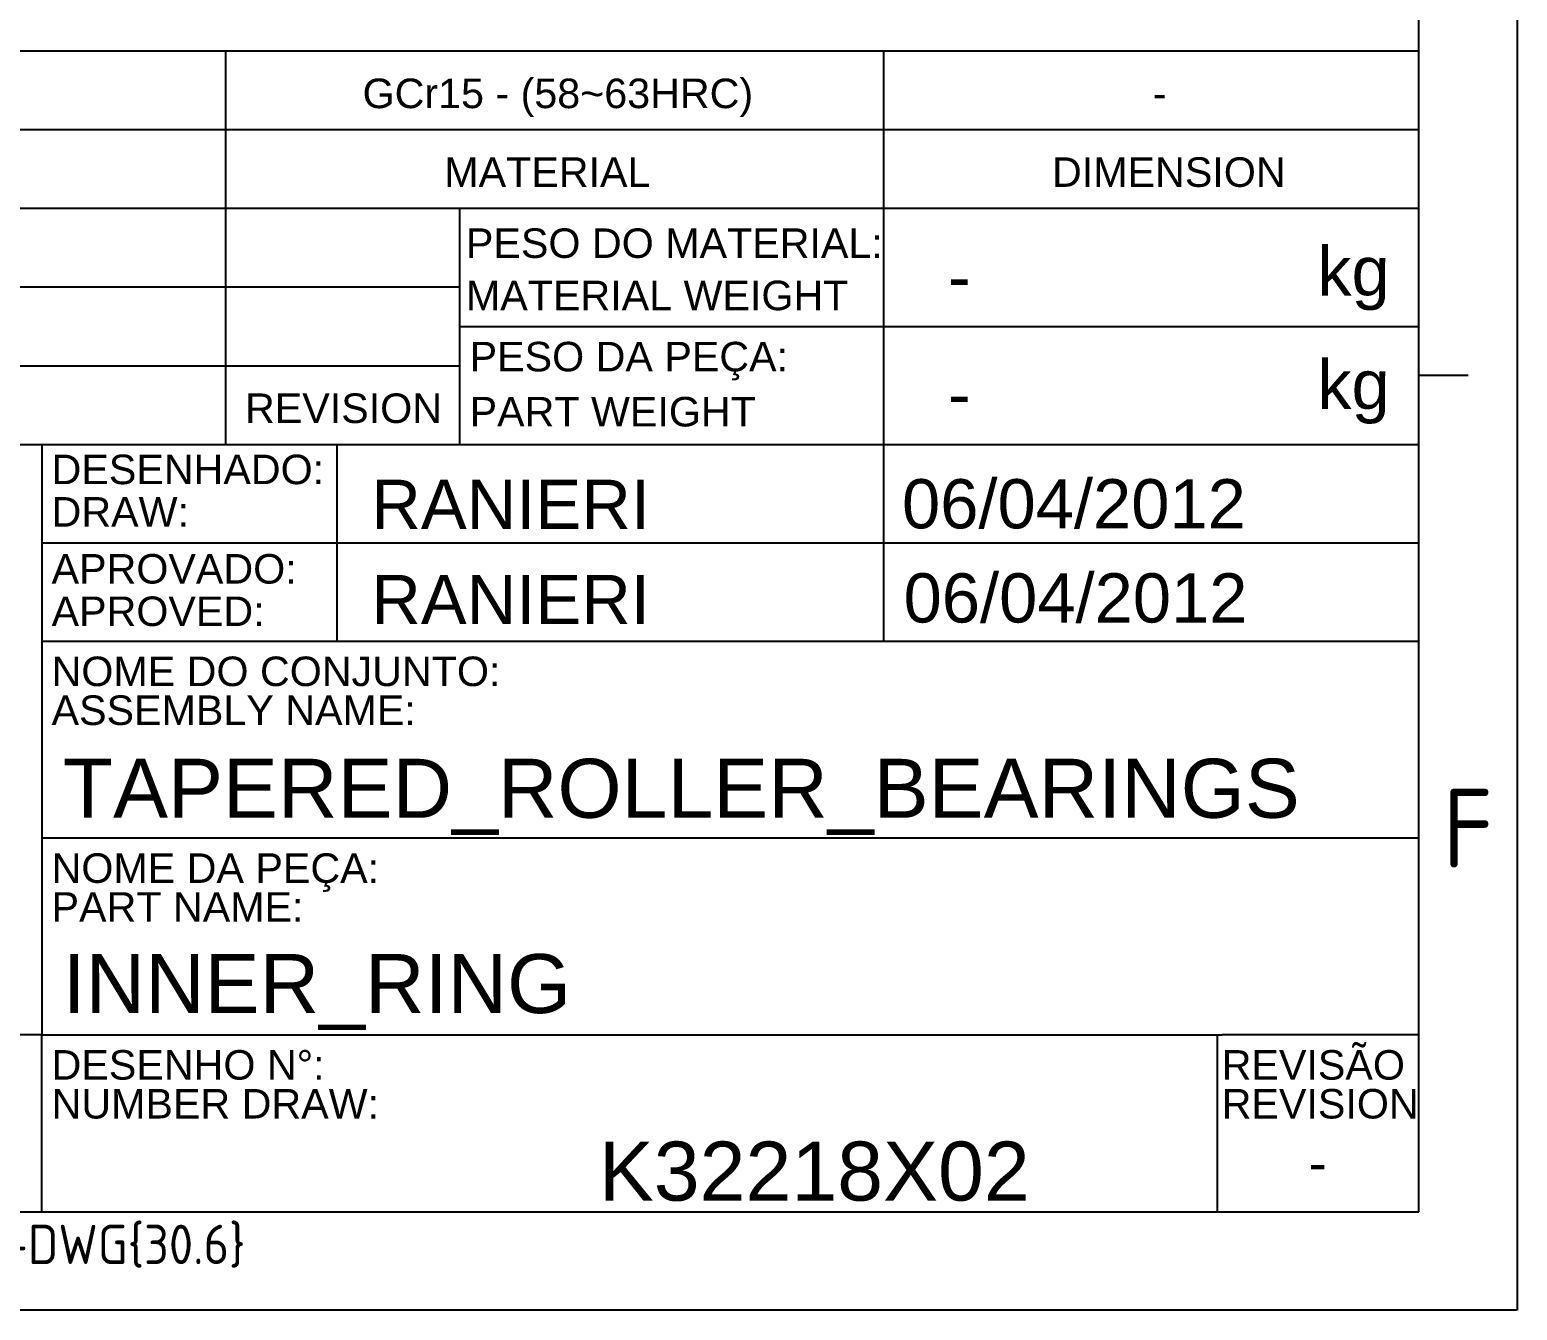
# Model space of a CAD drawing. Header units: millimetres. Extents: x 4980 to 5188, y 1170 to 1461.
# Drawn here: x 5110 to 5188.3, y 1170.2 to 1237.5 of the extents above; entities that cross this region are included whole.
import ezdxf
from ezdxf.enums import TextEntityAlignment as Align

# ---------------------------------------------------------------- set-up
doc = ezdxf.new("R2010")
doc.units = ezdxf.units.MM
doc.styles.add('ACISOTS', font='isocp.shx', dxfattribs={"height": 1})
doc.styles.get("Standard").update_dxf_attribs({"font": 'arial.ttf'})

msp = doc.modelspace()

# ---------------------------------------------------------------- linework, layer by layer
at = {"color": 135, "lineweight": 25}
for p, q in [((5188.2702, 1460.98679), (5188.2702, 1170.15583)), ((5185.68274, 1219.31765), (5183.09528, 1219.31765)), ((5188.2702, 1170.15583), (4980.2381, 1170.15583))]:
    msp.add_line(p, q, dxfattribs=at)
for p, q in [((5183.09528, 1175.33076), (5183.09528, 1455.81186)), ((5000.93781, 1236.39491), (5183.09528, 1236.39491)), ((5000.93781, 1236.39491), (5132.63754, 1236.39491)), ((5120.32611, 1219.83514), (5120.32611, 1236.39491)), ((5154.92382, 1236.39491), (5154.92382, 1215.6952)), ((5000.93781, 1232.25497), (5183.09528, 1232.25497)), ((5000.93781, 1232.25497), (5132.63754, 1232.25497)), ((5000.93781, 1228.11503), (5183.09528, 1228.11503)), ((5000.93781, 1228.11503), (5132.63754, 1228.11503)), ((5120.32611, 1215.6952), (5120.32611, 1228.11503)), ((5132.63754, 1215.6952), (5132.63754, 1228.11503)), ((5154.92382, 1228.11503), (5154.92382, 1221.90511)), ((5183.09528, 1175.33076), (5183.09528, 1228.11503)), ((5132.63754, 1223.97508), (5000.93781, 1223.97508)), ((5132.63754, 1221.90511), (5183.09528, 1221.90511)), ((5000.93781, 1219.83514), (5132.63754, 1219.83514)), ((5000.93781, 1215.6952), (5110.64628, 1215.6952)), ((5110.64628, 1215.6952), (5110.64628, 1196.03047)), ((5110.64628, 1215.6952), (5183.09528, 1215.6952)), ((5126.17107, 1215.6952), (5126.17107, 1205.34534)), ((5154.92382, 1215.6952), (5154.92382, 1205.34534)), ((5110.64628, 1210.52027), (5183.09528, 1210.52027)), ((5110.64628, 1205.34534), (5183.09528, 1205.34534)), ((5110.64628, 1196.03047), (5110.64628, 1184.64563)), ((5110.64628, 1194.99549), (5183.09528, 1194.99549)), ((5110.64628, 1184.64563), (5000.93781, 1184.64563)), ((5110.64628, 1175.33076), (5110.64628, 1184.64563)), ((5110.64628, 1184.64563), (5172.74542, 1184.64563)), ((5172.49063, 1184.64563), (5172.49063, 1175.33076)), ((5183.09528, 1184.64563), (5172.74542, 1184.64563)), ((5000.93781, 1175.33076), (5183.09528, 1175.33076)), ((5000.93781, 1175.33076), (5183.09528, 1175.33076))]:
    msp.add_line(p, q)

# ---------------------------------------------------------------- texts
for s, height, p in [('GCr15 - (58~63HRC)', 1.5524784, (5127.52739, 1233.38266)), ('-', 1.55248, (5169.09864, 1233.38266)), ('MATERIAL', 1.552478, (5131.82604, 1229.24272)), ('DIMENSION', 1.552478, (5163.79719, 1229.24272)), ('PESO DO MATERIAL:', 1.5524784, (5132.96496, 1225.50475)), ('kg', 2.587464, (5177.74708, 1223.52011)), ('MATERIAL WEIGHT', 1.5524784, (5132.96496, 1222.75514)), ('PESO DA PEÇA:', 1.5524784, (5133.15872, 1219.53823)), ('kg', 2.587464, (5177.74708, 1217.5505)), ('REVISION', 1.552478, (5121.34315, 1216.82289)), ('PART WEIGHT', 1.5524784, (5133.15872, 1216.64102)), ('DESENHADO:', 1.552478, (5111.16746, 1213.60511)), ('DRAW:', 1.552478, (5111.16746, 1211.3721)), ('APROVADO:', 1.552478, (5111.16746, 1208.37658)), ('APROVED:', 1.552478, (5111.16746, 1206.14357)), ('NOME DO CONJUNTO:', 1.5524784, (5111.16746, 1202.98467)), ('ASSEMBLY NAME:', 1.5524784, (5111.16746, 1200.94043)), ('NOME DA PEÇA:', 1.5524784, (5111.16746, 1192.63481)), ('PART NAME:', 1.552478, (5111.16746, 1190.59058)), ('REVISÃO', 1.552478, (5172.72119, 1182.28495)), ('DESENHO N%%d:', 1.5524784, (5111.16746, 1182.28495)), ('NUMBER DRAW:', 1.5524784, (5111.16746, 1180.24072)), ('REVISION', 1.552478, (5172.72119, 1180.24072))]:
    msp.add_text(s, height=height).set_placement(p)
at = {"color": 135, "lineweight": 25, "style": 'ACISOTS'}
msp.add_text('F', height=4.13994, dxfattribs=at).set_placement((5185.68274, 1195.51298), align=Align.MIDDLE)
for p in [(5158.3191, 1224.52041), (5158.3191, 1218.36272)]:
    msp.add_attdef('-', text='', height=2.58746).set_placement(p, align=Align.MIDDLE_LEFT)
for tag, p, height in [('RANIERI', (5127.98514, 1211.24978), 2.58746), ('06/04/2012', (5155.90533, 1211.28034), 2.58746), ('06/04/2012', (5155.98856, 1206.32842), 2.58746), ('RANIERI', (5127.98305, 1206.2425), 2.58746), ('TAPERED_ROLLER_BEARINGS', (5111.75223, 1196.05591), 3.10496), ('INNER_RING', (5111.75223, 1185.7846), 3.10496), ('K32218X02', (5139.95462, 1175.92065), 3.10496)]:
    msp.add_attdef(tag, p, '', height=height)
msp.add_attdef('-', text='', height=2.02397).set_placement((5177.77414, 1177.90706), align=Align.MIDDLE_CENTER)
at = {"color": 135, "style": 'ACISOTS'}
msp.add_attdef('GEN-TITLE-DWG{30.6}', (5096.6776, 1172.58396), '', height=2.06997, dxfattribs=at)

doc.saveas('drawing.dxf')
